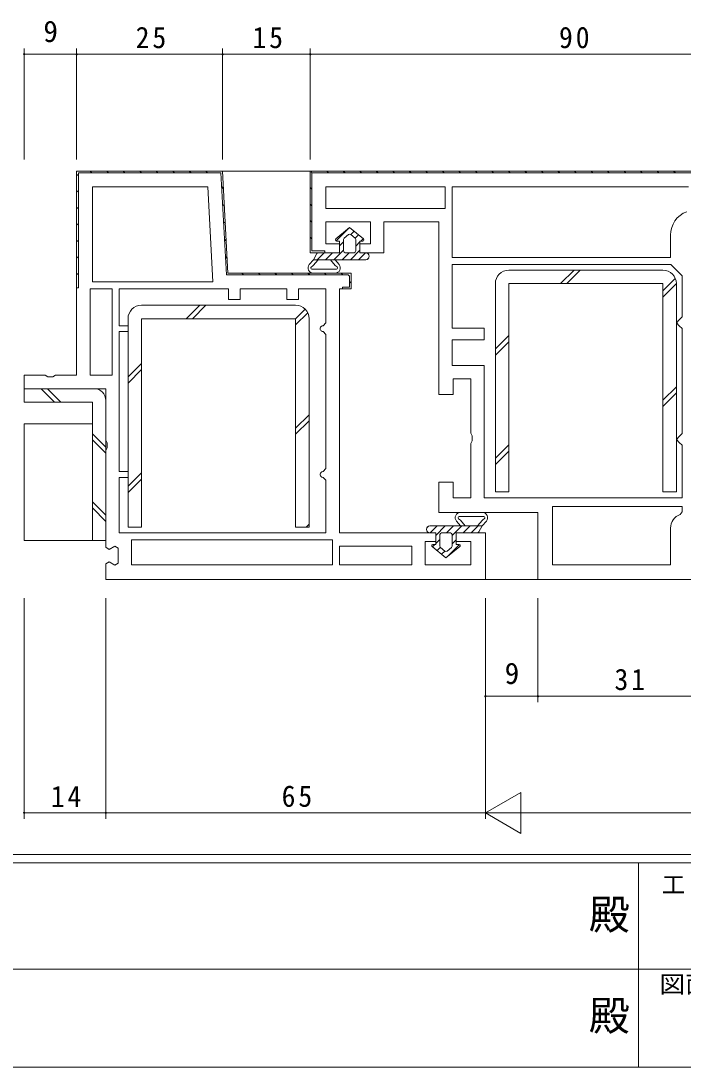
# Model space of a CAD drawing. Units: millimetres on the paper. Extents: x -420 to 373, y -297 to 267.
# Drawn here: x -138.4 to -25, y -297 to -117.7 of the extents above; entities that cross this region are included whole.
import ezdxf
from ezdxf.enums import TextEntityAlignment as Align

# ---------------------------------------------------------------- set-up
doc = ezdxf.new("R2010")
doc.units = ezdxf.units.MM
for name, color, linetype, lineweight in [('0-1_YKK_ZWAK', 7, 'Continuous', 9), ('0-3_YKK_12', 2, 'Continuous', 9), ('0-4_YKK_D', 6, 'Continuous', 9), ('0-6_YKK_13', 4, 'Continuous', 9), ('0-7_YKK_11', 7, 'Continuous', 9)]:
    doc.layers.add(name, color=color, linetype=linetype, lineweight=lineweight)
doc.styles.add('ＭＳ ゴシック', font='')
doc.styles.get('ＭＳ ゴシック').set_extended_font_data('MS Gothic')

msp = doc.modelspace()

# ---------------------------------------------------------------- linework, layer by layer
at = {"layer": '0-1_YKK_ZWAK'}
for p, q in [((352.3, -260.6), (-417.7, -260.6)), ((314.5, -262), (-417.7, -262)), ((-32.7, -262), (-32.7, -297)), ((-160.1, -280.199), (-31.3, -280.199)), ((-31.3, -280.199), (97.5, -280.199)), ((-417.7, -297), (314.5, -297))]:
    msp.add_line(p, q, dxfattribs=at)
at = {"layer": '0-3_YKK_12'}
for p, q in [((89.409, -143.458), (-104.367, -143.458)), ((89.409, -213.458), (-59.393, -213.458))]:
    msp.add_line(p, q, dxfattribs=at)
at = {"layer": '0-4_YKK_D'}
for p, q in [((-137.893, -141.459), (-137.893, -122.458)), ((-137.893, -123.458), (-128.893, -123.458)), ((-128.893, -141.459), (-128.893, -122.458)), ((-128.893, -141.459), (-128.893, -122.458)), ((-128.893, -123.458), (-103.893, -123.458)), ((-103.893, -141.459), (-103.893, -122.458)), ((-103.893, -141.459), (-103.893, -122.458)), ((-103.893, -123.458), (-88.893, -123.458)), ((-88.893, -141.459), (-88.893, -122.458)), ((-88.893, -141.459), (-88.893, -122.458)), ((-88.893, -123.458), (1.108, -123.458)), ((-137.893, -216.662), (-137.893, -254.458)), ((-123.893, -216.662), (-123.893, -254.458)), ((-123.893, -216.662), (-123.893, -254.458)), ((-58.893, -216.662), (-58.893, -254.458)), ((-58.893, -216.662), (-58.893, -234.458)), ((-58.893, -216.662), (-58.893, -254.458)), ((-49.893, -216.662), (-49.893, -234.458)), ((-49.893, -216.662), (-49.893, -234.458)), ((-58.893, -233.458), (-49.893, -233.458)), ((-49.893, -233.458), (-18.893, -233.458)), ((-58.893, -253.458), (-52.83, -249.958)), ((-52.83, -256.958), (-52.83, -249.958)), ((-123.893, -253.458), (-137.893, -253.458)), ((-58.893, -253.458), (-123.893, -253.458)), ((-58.893, -253.458), (-52.83, -256.958)), ((-58.893, -253.458), (-46.768, -253.458)), ((-51.893, -253.458), (234.107, -253.458))]:
    msp.add_line(p, q, dxfattribs=at)
for centre, start, end in [((-137.893, -123.458), 0, 180), ((-137.893, -123.458), 180, 0), ((-128.893, -123.458), 0, 180), ((-128.893, -123.458), 0, 180), ((-128.893, -123.458), 180, 0), ((-128.893, -123.458), 180, 0), ((-103.893, -123.458), 0, 180), ((-103.893, -123.458), 0, 180), ((-103.893, -123.458), 180, 0), ((-103.893, -123.458), 180, 0), ((-88.893, -123.458), 0, 180), ((-88.893, -123.458), 0, 180), ((-88.893, -123.458), 180, 0), ((-88.893, -123.458), 180, 0), ((-58.893, -233.458), 0, 180), ((-58.893, -233.458), 180, 0), ((-49.893, -233.458), 0, 180), ((-49.893, -233.458), 0, 180), ((-49.893, -233.458), 180, 0), ((-49.893, -233.458), 180, 0), ((-137.893, -253.458), 0, 180), ((-137.893, -253.458), 180, 0), ((-123.893, -253.458), 0, 180), ((-123.893, -253.458), 0, 180), ((-123.893, -253.458), 180, 0), ((-123.893, -253.458), 180, 0)]:
    msp.add_arc(centre, 0.106, start, end, dxfattribs=at)
at = {"layer": '0-6_YKK_13'}
for p, q in [((-82.143, -153.158), (-84.518, -155.099)), ((-82.344, -153.322), (-84.465, -155.444)), ((-82.143, -153.158), (-79.767, -155.099)), ((-81.385, -153.778), (-81.953, -154.346)), ((-84.39, -155.458), (-83.893, -155.458)), ((-83.893, -155.458), (-83.893, -157.458)), ((-83.193, -155.586), (-83.893, -156.286)), ((-83.193, -155.192), (-83.193, -157.158)), ((-83.083, -154.959), (-82.332, -154.346)), ((-81.953, -154.346), (-81.203, -154.959)), ((-80.606, -154.414), (-81.176, -154.984)), ((-81.093, -157.158), (-81.093, -155.192)), ((-80.393, -155.614), (-81.093, -156.314)), ((-80.393, -155.458), (-79.895, -155.458)), ((-80.393, -155.458), (-80.393, -157.458)), ((-79.828, -155.049), (-80.237, -155.458)), ((-86.479, -157.458), (-87.679, -158.658)), ((-87.52, -157.458), (-83.893, -157.458)), ((-85.065, -157.458), (-86.265, -158.658)), ((-83.193, -157), (-84.851, -158.658)), ((-82.237, -157.458), (-83.437, -158.658)), ((-82.893, -157.458), (-81.393, -157.458)), ((-80.393, -157.028), (-82.023, -158.658)), ((-79.409, -157.459), (-80.608, -158.658)), ((-80.393, -157.458), (-79.393, -157.458)), ((-87.56, -158.658), (-88.387, -159.637)), ((-79.393, -158.658), (-88.36, -158.658)), ((-85.435, -158.658), (-84.608, -159.637)), ((-84.635, -158.658), (-83.941, -159.479)), ((-78.85, -158.314), (-79.137, -158.601)), ((-84.397, -160.258), (-88.604, -160.258)), ((-84.63, -160.958), (-88.364, -160.958)), ((-28.493, -160.458), (-54.893, -160.458)), ((-46.005, -162.758), (-43.705, -160.458)), ((-44.943, -162.758), (-42.643, -160.458)), ((-57.193, -162.758), (-57.193, -198.458)), ((-54.893, -162.758), (-28.493, -162.758)), ((-54.893, -198.458), (-54.893, -162.758)), ((-28.493, -163.985), (-26.373, -161.865)), ((-28.493, -165.046), (-26.193, -162.746)), ((-28.493, -162.758), (-28.493, -198.458)), ((-26.193, -198.458), (-26.193, -162.758)), ((-91.393, -166.458), (-117.793, -166.458)), ((-110.117, -168.758), (-107.817, -166.458)), ((-109.056, -168.758), (-106.756, -166.458)), ((-91.393, -168.772), (-89.759, -167.139)), ((-91.393, -169.833), (-89.32, -167.761)), ((-120.093, -168.758), (-120.093, -204.458)), ((-117.793, -168.758), (-91.393, -168.758)), ((-117.793, -204.458), (-117.793, -168.758)), ((-91.393, -168.758), (-91.393, -204.458)), ((-89.093, -204.458), (-89.093, -168.758)), ((-57.193, -173.946), (-54.893, -171.646)), ((-57.193, -175.008), (-54.893, -172.708)), ((-120.093, -178.734), (-117.793, -176.434)), ((-120.093, -179.795), (-117.793, -177.495)), ((-137.893, -180.758), (-137.893, -183.058)), ((-125.893, -180.758), (-137.893, -180.758)), ((-134.965, -180.758), (-132.665, -183.058)), ((-133.904, -180.758), (-131.604, -183.058)), ((-28.493, -182.723), (-26.193, -180.423)), ((-123.893, -206.758), (-123.893, -182.758)), ((-28.493, -183.784), (-26.193, -181.484)), ((-137.893, -183.058), (-126.193, -183.058)), ((-126.193, -183.058), (-126.193, -206.758)), ((-91.393, -187.51), (-89.093, -185.21)), ((-91.393, -188.572), (-89.093, -186.272)), ((-137.893, -186.758), (-126.193, -186.758)), ((-126.193, -188.469), (-123.893, -190.769)), ((-126.193, -189.531), (-123.893, -191.831)), ((-57.193, -192.685), (-54.893, -190.385)), ((-57.193, -193.746), (-54.893, -191.446)), ((-120.093, -197.472), (-117.793, -195.172)), ((-120.093, -198.533), (-117.793, -196.233)), ((-57.193, -198.458), (-54.893, -198.458)), ((-28.493, -198.458), (-26.193, -198.458)), ((-126.193, -200.137), (-123.893, -202.437)), ((-126.193, -201.198), (-123.893, -203.498)), ((-63.155, -201.958), (-59.421, -201.958)), ((-89.602, -204.458), (-89.093, -203.949)), ((-68.935, -204.602), (-68.648, -204.315)), ((-68.393, -204.258), (-59.426, -204.258)), ((-68.376, -205.457), (-67.177, -204.258)), ((-67.393, -205.888), (-65.763, -204.258)), ((-65.549, -205.458), (-64.349, -204.258)), ((-64.593, -205.917), (-62.934, -204.258)), ((-63.15, -204.258), (-63.844, -203.433)), ((-63.388, -202.658), (-59.181, -202.659)), ((-62.35, -204.258), (-63.177, -203.279)), ((-62.72, -205.458), (-61.52, -204.258)), ((-61.306, -205.458), (-60.106, -204.258)), ((-60.225, -204.258), (-59.398, -203.279)), ((-120.093, -204.458), (-117.793, -204.458)), ((-91.393, -204.458), (-89.093, -204.458)), ((-67.393, -205.458), (-68.393, -205.458)), ((-67.393, -207.458), (-67.393, -205.458)), ((-66.693, -205.758), (-66.693, -207.725)), ((-64.893, -205.458), (-66.393, -205.458)), ((-64.593, -207.725), (-64.593, -205.758)), ((-63.893, -207.458), (-63.893, -205.458)), ((-60.265, -205.458), (-63.893, -205.458)), ((-126.193, -206.758), (-123.893, -206.758)), ((-65.643, -209.758), (-68.018, -207.817)), ((-67.957, -207.867), (-67.549, -207.458)), ((-67.393, -207.458), (-67.89, -207.458)), ((-67.393, -207.302), (-66.693, -206.602)), ((-67.179, -208.503), (-66.609, -207.933)), ((-65.643, -209.758), (-63.267, -207.817)), ((-65.442, -209.594), (-63.32, -207.472)), ((-64.593, -207.331), (-63.893, -206.631)), ((-63.395, -207.458), (-63.893, -207.458)), ((-65.833, -208.57), (-66.583, -207.957)), ((-66.401, -209.139), (-65.832, -208.57)), ((-64.703, -207.957), (-65.453, -208.57))]:
    msp.add_line(p, q, dxfattribs=at)
for points in [[(-87.783, -157.613), (-88.36, -158.658), (-89.053, -159.479)], [(-137.893, -186.758), (-137.893, -206.758), (-126.193, -206.758)], [(-60.002, -205.303), (-59.426, -204.258), (-58.732, -203.433)]]:
    msp.add_lwpolyline(points, dxfattribs=at)
for centre, radius, start, end in [((-84.39, -155.256), 0.202, 129.25259, 270), ((-82.893, -155.192), 0.3, 129.25259, 180), ((-82.143, -154.579), 0.3, 50.74739, 129.25259), ((-81.393, -155.192), 0.3, 0, 50.74739), ((-79.895, -155.256), 0.202, 270, 50.74739), ((-87.52, -157.758), 0.3, 90, 151.1134), ((-82.893, -157.158), 0.3, 180, 270), ((-81.393, -157.158), 0.3, 270, 0), ((-79.393, -158.058), 0.6, 270, 90), ((-88.368, -160.062), 0.897, 139.88744, 270.2065), ((-84.63, -160.058), 0.9, 270, 40.04633), ((-88.597, -160.058), 0.2, 117.55611, 271.93042), ((-89.153, -158.994), 1, 297.55611, 319.95366), ((-83.842, -158.994), 1, 220.04633, 242.44388), ((-84.397, -160.058), 0.2, 269.99844, 62.44388), ((-54.893, -162.758), 2.3, 90, 180), ((-28.493, -162.758), 2.3, 0, 90), ((-117.793, -168.758), 2.3, 90, 180), ((-91.393, -168.758), 2.3, 0, 90), ((-125.893, -182.758), 2, 0, 90), ((-63.158, -202.855), 0.897, 89.79349, 220.11255), ((-59.418, -202.855), 0.897, 319.88744, 90.2065), ((-68.393, -204.858), 0.6, 90, 270), ((-63.388, -202.858), 0.2, 89.99844, 242.44388), ((-63.943, -203.922), 1, 40.04633, 62.44388), ((-58.633, -203.922), 1, 117.55611, 139.95366), ((-59.188, -202.858), 0.2, 297.55611, 91.93042), ((-66.393, -205.758), 0.3, 90, 180), ((-64.893, -205.758), 0.3, 0, 90), ((-60.265, -205.158), 0.3, 270, 331.1134), ((-67.89, -207.66), 0.202, 90, 230.74739), ((-66.393, -207.725), 0.3, 180, 230.74739), ((-64.893, -207.725), 0.3, 309.25259, 0), ((-63.395, -207.66), 0.202, 309.25259, 90), ((-65.643, -208.338), 0.3, 230.74739, 309.25259)]:
    msp.add_arc(centre, radius, start, end, dxfattribs=at)
at = {"layer": '0-7_YKK_11'}
for p, q in [((-128.893, -143.958), (-128.893, -163.458)), ((-128.893, -143.973), (-128.593, -144.273)), ((-126.579, -143.458), (-126.279, -143.758)), ((-123.751, -143.458), (-123.451, -143.758)), ((-120.922, -143.458), (-120.622, -143.758)), ((-118.094, -143.458), (-117.794, -143.758)), ((-115.265, -143.458), (-114.965, -143.758)), ((-112.437, -143.458), (-112.137, -143.758)), ((-109.608, -143.458), (-109.308, -143.758)), ((-106.78, -143.458), (-106.48, -143.758)), ((-88.746, -143.605), (-88.534, -143.817)), ((-86.064, -143.458), (-85.764, -143.758)), ((-83.236, -143.458), (-82.936, -143.758)), ((-80.407, -143.458), (-80.107, -143.758)), ((-77.579, -143.458), (-77.279, -143.758)), ((-74.751, -143.458), (-74.451, -143.758)), ((-71.922, -143.458), (-71.622, -143.758)), ((-69.094, -143.458), (-68.794, -143.758)), ((-66.265, -143.458), (-65.965, -143.758)), ((-63.437, -143.458), (-63.137, -143.758)), ((-60.608, -143.458), (-60.308, -143.758)), ((-57.78, -143.458), (-57.48, -143.758)), ((-54.952, -143.458), (-54.652, -143.758)), ((-52.123, -143.458), (-51.823, -143.758)), ((-49.295, -143.458), (-48.995, -143.758)), ((-46.466, -143.458), (-46.166, -143.758)), ((-43.638, -143.458), (-43.338, -143.758)), ((-40.809, -143.458), (-40.509, -143.758)), ((-37.981, -143.458), (-37.681, -143.758)), ((-35.153, -143.458), (-34.853, -143.758)), ((-32.324, -143.458), (-32.024, -143.758)), ((-29.496, -143.458), (-29.196, -143.758)), ((-26.667, -143.458), (-26.367, -143.758)), ((-128.893, -146.801), (-128.593, -147.101)), ((-104.05, -146.188), (-103.733, -146.505)), ((-88.893, -146.287), (-88.593, -146.587)), ((-24.093, -146.158), (-64.593, -146.158)), ((-128.893, -149.63), (-128.593, -149.93)), ((-103.894, -149.173), (-103.577, -149.49)), ((-88.893, -149.115), (-88.593, -149.415)), ((-86.193, -149.858), (-65.793, -149.858)), ((-103.737, -152.158), (-103.42, -152.475)), ((-88.893, -151.943), (-88.593, -152.243)), ((-128.893, -152.458), (-128.593, -152.758)), ((-128.893, -155.287), (-128.593, -155.587)), ((-103.581, -155.143), (-103.264, -155.46)), ((-88.893, -154.772), (-88.593, -155.072)), ((-86.506, -157.158), (-86.393, -157.272)), ((-128.893, -158.115), (-128.593, -158.415)), ((-103.424, -158.128), (-103.107, -158.445)), ((-64.593, -159.458), (-27.145, -159.458)), ((-128.893, -160.943), (-128.593, -161.243)), ((-100.594, -160.958), (-100.294, -161.258)), ((-97.765, -160.958), (-97.465, -161.258)), ((-94.937, -160.958), (-94.637, -161.258)), ((-92.108, -160.958), (-91.808, -161.258)), ((-89.28, -160.958), (-88.98, -161.258)), ((-86.452, -160.958), (-86.152, -161.258)), ((-83.623, -160.958), (-83.323, -161.258)), ((-126.193, -162.458), (-105.601, -162.458)), ((-82.193, -161.458), (-82.193, -163.358)), ((-82.193, -162.389), (-81.893, -162.689)), ((-128.893, -163.458), (-128.593, -163.458)), ((-122.793, -178.458), (-122.793, -163.658)), ((-25.193, -200.958), (-47.393, -200.958)), ((-86.193, -205.458), (-121.593, -205.458)), ((-85.093, -206.658), (-119.493, -206.658)), ((-71.493, -207.758), (-83.893, -207.758))]:
    msp.add_line(p, q, dxfattribs=at)
for points in [[(-123.893, -213.458), (-58.893, -213.458), (-58.893, -205.458), (-63.893, -205.458), (-63.893, -206.958), (-61.393, -206.958), (-61.393, -210.958), (-69.193, -210.958), (-69.193, -206.958), (-67.393, -206.958), (-67.393, -205.458), (-83.893, -205.458), (-83.893, -163.658), (-81.893, -163.658), (-81.893, -160.958), (-102.976, -160.958), (-103.893, -143.458), (-128.893, -143.458), (-128.893, -178.458), (-132.527, -178.458), (-132.96, -178.708), (-133.826, -178.708), (-134.259, -178.458), (-137.893, -178.458), (-137.893, -180.758), (-123.893, -180.758), (-123.893, -189.592), (-123.643, -190.025), (-123.643, -190.891), (-123.893, -191.324), (-123.893, -207.936), (-123.329, -208.299), (-122.356, -207.717), (-121.793, -208.08), (-121.793, -210.636), (-122.356, -210.999), (-123.329, -210.417), (-123.893, -210.78)], [(-126.193, -162.458), (-105.601, -162.458), (-106.455, -146.158), (-126.193, -146.158)], [(-86.193, -149.858), (-65.793, -149.858), (-65.793, -146.158), (-86.193, -146.158)], [(-64.593, -159.458), (-27.145, -159.458), (-25.193, -161.411), (-25.193, -168.458), (-25.693, -168.958), (-26.193, -169.458), (-25.693, -169.958), (-25.193, -170.458), (-25.193, -188.458), (-25.693, -188.958), (-26.193, -189.458), (-25.693, -189.958), (-25.193, -190.458), (-25.193, -199.458), (-59.093, -199.458), (-59.093, -176.758), (-64.593, -176.758), (-64.593, -172.358), (-59.093, -172.358), (-59.093, -170.358), (-64.593, -170.358)], [(-122.793, -178.458), (-122.793, -163.658), (-126.593, -163.658), (-126.593, -178.458)], [(-85.093, -206.658), (-119.493, -206.658), (-119.493, -210.958), (-85.093, -210.958)], [(-71.493, -207.758), (-83.893, -207.758), (-83.893, -210.958), (-71.493, -210.958)]]:
    msp.add_lwpolyline(points, close=True, dxfattribs=at)
for points in [[(-128.593, -163.458), (-128.593, -143.758), (-104.177, -143.758), (-103.26, -161.258), (-82.393, -161.258), (-82.193, -161.458)], [(-88.893, -143.458), (1.107, -143.458), (1.107, -151.458), (-3.893, -151.458), (-3.893, -149.958), (-1.593, -149.958), (-1.593, -146.158), (-9.193, -146.158), (-9.193, -149.958), (-7.393, -149.958), (-7.393, -151.458), (-13.893, -151.458), (-17.166, -153.348), (-17.393, -153.217), (-17.393, -151.458), (-19.893, -151.458), (-23.467, -152.531)], [(-18.893, -213.458), (-49.893, -213.458), (-49.893, -201.958), (-66.893, -201.958), (-66.893, -196.758), (-64.393, -196.758), (-64.393, -199.458), (-61.393, -199.458), (-61.393, -190.124), (-61.143, -189.691), (-61.143, -188.825), (-61.393, -188.392), (-61.393, -179.058), (-64.393, -179.058), (-64.393, -181.758), (-66.893, -181.758), (-66.893, -152.158), (-76.293, -152.158), (-76.293, -157.458), (-80.393, -157.458), (-80.393, -155.958), (-78.593, -155.958), (-78.593, -152.158), (-86.193, -152.158), (-86.193, -155.958), (-83.893, -155.958), (-83.893, -157.458), (-88.893, -157.458), (-88.893, -143.458)], [(0.607, -151.458), (-1.393, -151.458), (-1.393, -151.158), (0.807, -151.158), (0.807, -143.758), (-88.593, -143.758), (-88.593, -157.158), (-86.393, -157.158), (-86.393, -157.458), (-88.393, -157.458)], [(-24.093, -146.158), (-64.593, -146.158), (-64.593, -158.258), (-27.193, -158.258), (-27.193, -154.446)], [(-82.193, -161.458), (-82.193, -163.358), (-83.393, -163.358), (-83.393, -163.658)], [(-86.193, -205.458), (-121.593, -205.458), (-121.593, -195.958), (-120.093, -195.958), (-120.093, -194.958), (-121.593, -194.958), (-121.593, -170.958), (-120.093, -170.958), (-120.093, -169.958), (-121.593, -169.958), (-121.593, -163.658), (-102.893, -163.658), (-102.893, -165.458), (-100.893, -165.458), (-100.893, -163.658), (-92.893, -163.658), (-92.893, -165.458), (-90.893, -165.458), (-90.893, -163.658), (-86.193, -163.658), (-86.193, -169.458), (-86.693, -169.958)], [(-86.693, -170.958), (-86.193, -171.458), (-86.193, -194.458), (-86.693, -194.958)], [(-86.693, -195.958), (-86.193, -196.458), (-86.193, -205.458)], [(-25.193, -200.958), (-47.393, -200.958), (-47.393, -210.958), (-27.193, -210.958), (-27.193, -204.658)], [(-25.526, -202.301), (-25.193, -201.83), (-25.193, -200.958)]]:
    msp.add_lwpolyline(points, dxfattribs=at)
for centre, radius, start, end in [((-22.893, -154.446), 4.3, 110.74236, 180.00002), ((-86.693, -170.458), 0.5, 89.99998, 270), ((-86.693, -195.458), 0.5, 89.99998, 270), ((-24.693, -204.658), 2.5, 109.47122, 179.99998)]:
    msp.add_arc(centre, radius, start, end, dxfattribs=at)

# ---------------------------------------------------------------- texts
at = {"layer": '0-1_YKK_ZWAK', "color": 2, "style": 'ＭＳ ゴシック'}
for p in [(-41.182, -274.956), (-41.182, -292.278)]:
    msp.add_text('殿', height=5.132, dxfattribs=at).set_placement(p, align=Align.BOTTOM_LEFT)
at = {"layer": '0-1_YKK_ZWAK', "style": 'ＭＳ ゴシック', "width": 1.1}
msp.add_text('図面内容', height=2.933, dxfattribs=at).set_placement((-29.083, -285.148), align=Align.BOTTOM_LEFT)
at = {"layer": '0-1_YKK_ZWAK', "insert": (-28.688, -267.533), "char_height": 2.933, "attachment_point": 7, "style": 'ＭＳ ゴシック'}
msp.add_mtext('\\T1.16;工\\~事\\~名', dxfattribs=at)
at = {"layer": '0-4_YKK_D', "color": 3, "style": 'ＭＳ ゴシック'}
for p in [(-134.593, -122.458), (-55.593, -232.458)]:
    msp.add_text('9', height=3.666, dxfattribs=at).set_placement(p, align=Align.BOTTOM_LEFT)
at = {"layer": '0-4_YKK_D', "color": 3, "char_height": 3.666, "attachment_point": 7, "style": 'ＭＳ ゴシック'}
for s, insert in [('\\T1.21;\\W0.95;25', (-118.793, -122.458)), ('\\T1.21;\\W0.95;15', (-98.793, -122.458)), ('\\T1.21;\\W0.95;90', (-46.292, -122.458)), ('\\T1.21;\\W0.95;31', (-36.793, -232.458)), ('\\T1.21;\\W0.95;14', (-133.33, -252.458)), ('\\T1.21;\\W0.95;65', (-93.793, -252.458))]:
    msp.add_mtext(s, dxfattribs=dict(at, insert=insert))

doc.saveas('drawing.dxf')
